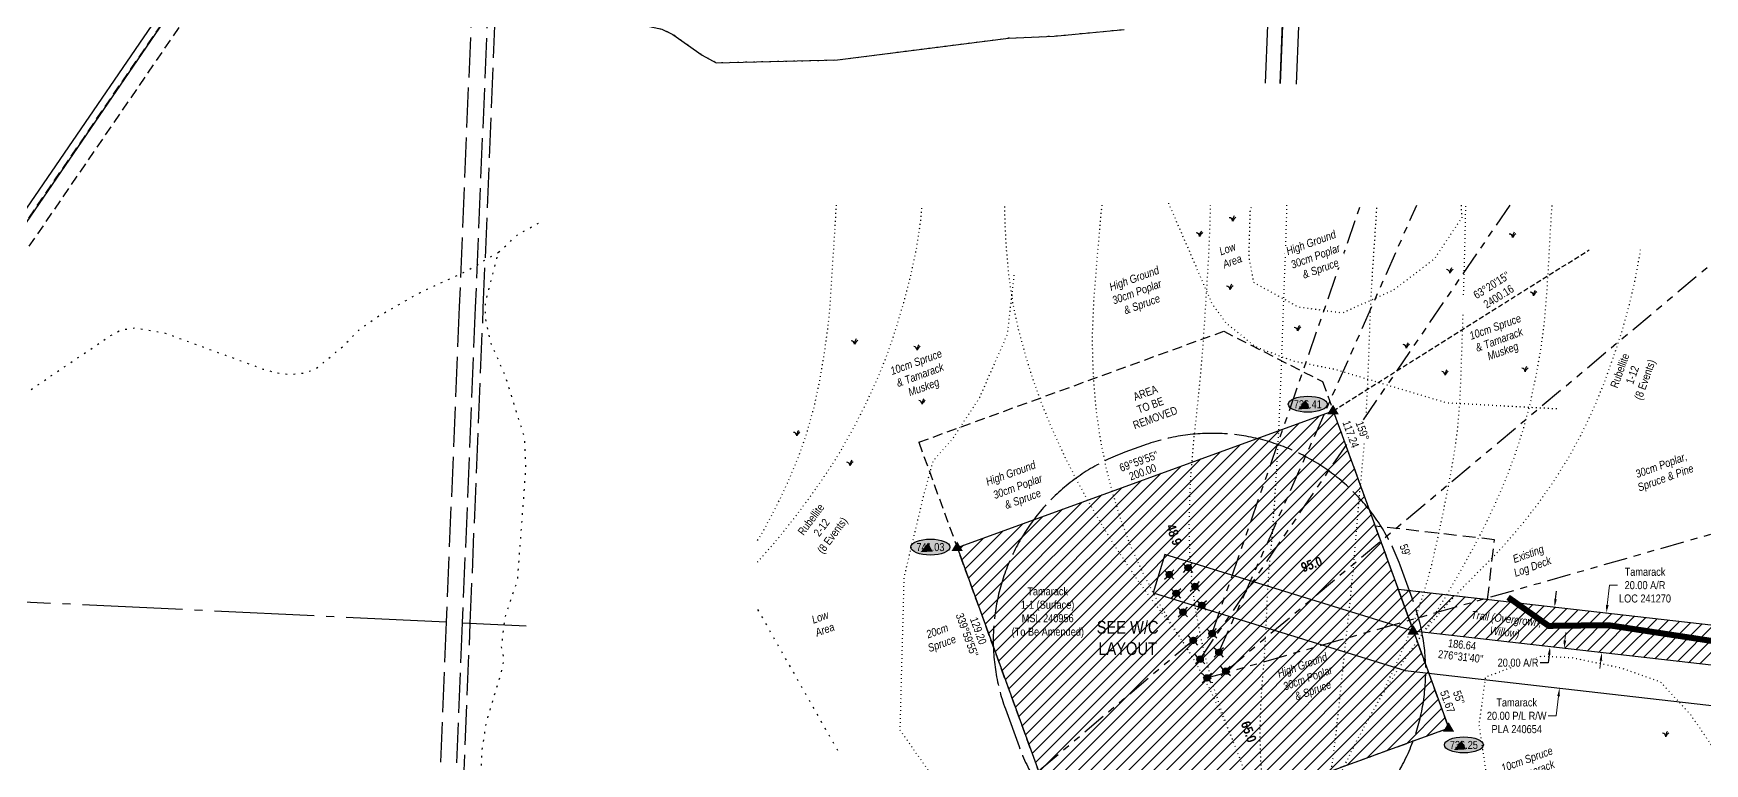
# Model space of a CAD drawing. Extents: x 316196 to 321784, y 6147332 to 6151625.
# Drawn here: x 317466 to 319555, y 6148864 to 6149777 of the extents above; entities that cross this region are included whole.
import ezdxf
from ezdxf.enums import TextEntityAlignment as Align

# ---------------------------------------------------------------- set-up
doc = ezdxf.new("R2010")
doc.units = 0
doc.header["$LTSCALE"] = 5
doc.header["$PDSIZE"] = 0.5
for name, pattern in [('0', [1, 1, 0]), ('foc-ACCESSROAD', [3.75, 2.5, -1.25]), ('foc-BUFFER', [16.75, 15, -1.75]), ('foc-DOT', [1, 0.2, -0.8]), ('foc-DRILLPATH', [14.75, 6, -1.75, 1.75, -1.75, 1.75, -1.75]), ('foc-QUARTERLINE', [33, 25, -3, 2, -3]), ('foc-TIELINE', [1.875, 1.25, -0.625]), ('foc-TOPO', [1, 0.2, -0.8]), ('foc-UNSURVEYED', [12.5, 10, -2.5]), ('foc-WHEELTRACKS', [2, 0.4, -1.6]), ('HIDDEN2', [4.7625, 3.175, -1.5875])]:
    doc.linetypes.add(name, pattern=pattern)
doc.layers.get('Defpoints').update_dxf_attribs({"color": 9})
for name, color, linetype in [('ABADATA-DRILL-T', 8, 'Continuous'), ('AS-ROADS', 254, 'Continuous'), ('AUX-BUFFER', 7, 'foc-BUFFER'), ('C-RW', 13, 'Continuous'), ('C-WS', 13, 'foc-ACCESSROAD'), ('DETAIL-HZ-Existing', 8, 'foc-DOT'), ('DETAIL-T', 7, 'Continuous'), ('F-AR', 190, 'foc-ACCESSROAD'), ('F-RW', 190, 'Continuous'), ('L-BD', 7, 'Continuous'), ('L-BD1', 253, 'Continuous'), ('L-MON', 1, 'Continuous'), ('L-SECQ', 8, 'foc-QUARTERLINE'), ('L-TIE', 7, 'foc-TIELINE'), ('L-TIE-T', 7, 'Continuous'), ('L-USEC', 7, 'foc-UNSURVEYED'), ('P-ELEVATION', 7, 'Continuous'), ('P-PDRILLPATH', 12, 'foc-DRILLPATH'), ('P-PROPOSED', 10, 'Continuous'), ('P-PROPOSED-EXISTING-H', 59, 'Continuous'), ('P-TXT', 4, 'Continuous'), ('T-BUSH', 110, '0'), ('T-BUSH-T', 110, 'Continuous'), ('T-EXISTING TFA', 220, 'HIDDEN2'), ('T-GENERAL', 48, 'foc-TOPO'), ('T-LOW-AREA', 48, 'foc-TOPO'), ('T-TIE', 201, 'foc-TIELINE'), ('T-VEGETATION CHANGE', 104, 'foc-TOPO'), ('T-WATER', 160, 'Continuous'), ('T-WATER-P3', 160, 'foc-WHEELTRACKS')]:
    doc.layers.add(name, color=color, linetype=linetype)
for name, color, linetype, lineweight in [('C-AR-T', 13, 'Continuous', 9), ('C-RW-T', 13, 'Continuous', 9), ('T-TEXT', 48, 'Continuous', 18)]:
    doc.layers.add(name, color=color, linetype=linetype, lineweight=lineweight)
doc.styles.add('80', font='ARIALN.TTF', dxfattribs={"height": 10})
doc.styles.add('80CG', font='ARIALN.TTF', dxfattribs={"height": 10})
doc.styles.add('80L', font='ARIALN.TTF', dxfattribs={"height": 10})
doc.styles.add('80LS', font='ARIALNI.TTF', dxfattribs={"height": 10})
doc.styles.add('BOLD', font='ARIALNB.TTF')
doc.dimstyles.new('Compass 5 000', dxfattribs={"dimscale": 5, "dimtxt": 9, "dimasz": 2, "dimexe": 0.2, "dimexo": 0.0625, "dimgap": 0.5, "dimtad": 0, "dimtih": 1, "dimtoh": 1, "dimzin": 0, "dimdsep": 46, "dimtxsty": '80CG', "dimcen": 0.1, "dimse1": 1, "dimse2": 1, "dimclrd": 256, "dimclrt": 256, "dimaunit": 1, "dimadec": 4, "dimazin": 0, "dimtfac": 0.06, "dimtofl": 0, "dimtmove": 0, "dimatfit": 1, "dimfxl": 0.2, "dimtolj": 1, "dimtzin": 0, "dimlwd": -1, "dimarcsym": 0})
pattern_1 = [(45, (-1912.095, 1755.171), (-7.856888594, 7.856888594), [])]

# ---------------------------------------------------------------- blocks, each defined once
blk = doc.blocks.new('MUSK')
at = {"layer": 'T-GENERAL', "linetype": 'Continuous'}
for centre, radius, start, end in [((-0.86, 0.03), 0.856, 357.7915, 88.2897), ((1.86, 0.15), 1.86, 140.732, 184.6871), ((1.91, -0.8), 2.08, 122.4427, 157.2145)]:
    blk.add_arc(centre, radius, start, end, dxfattribs=at)
blk = doc.blocks.new('*D546')
at = {"layer": 'Defpoints', "color": 0, "transparency": 16777216}
for p in [(319466.3, 6149048.7), (319361.4, 6149010.3), (319460.6, 6148999)]:
    blk.add_point(p, dxfattribs=at)
at = {"layer": 'P-TXT', "transparency": 16777216}
for p, q in [((319368.2, 6149069.9), (319369.3, 6149079.9)), ((319359.1, 6148990.5), (319349.1, 6148990.5)), ((319360.3, 6149000.4), (319359.1, 6148990.5))]:
    blk.add_line(p, q, dxfattribs=at)
for points in [[(319366.6, 6149070.1), (319369.9, 6149069.8), (319367.1, 6149060)], [(319358.6, 6149000.6), (319361.9, 6149000.2), (319361.4, 6149010.3)]]:
    blk.add_solid(points, dxfattribs=at)
at = {"layer": 'P-TXT', "transparency": 16777216, "insert": (319321.4, 6148990.5), "char_height": 10, "attachment_point": 5, "style": '80CG', "bg_fill": 3, "box_fill_scale": 1.1, "bg_fill_color": 256, "bg_fill_true_color": 13158600, "bg_fill_transparency": 0}
blk.add_mtext('\\A1;20.00 A/R', dxfattribs=at)
blk = doc.blocks.new('TRIA')
blk.add_hatch(color=255).paths.add_polyline_path([(-0.04, 1.52), (-1.47, -0.87), (1.39, -0.87)])
blk = doc.blocks.new('TRIAA')
blk.add_blockref('TRIA', (0, 0))
blk = doc.blocks.new('TRIB')
at = {"color": 1}
blk.add_lwpolyline([(-1.12, -0.67), (-0.04, 1.13), (1.04, -0.67)], close=True, dxfattribs=at)
blk = doc.blocks.new('TRIBB')
blk.add_blockref('TRIB', (0, 0))
blk = doc.blocks.new('TRICC')
for name in ['TRIAA', 'TRIBB']:
    blk.add_blockref(name, (0, 0))
blk = doc.blocks.new('plspike')
blk.add_blockref('TRICC', (0, 0))
blk = doc.blocks.new('WC')
at = {"layer": 'L-MON'}
h = blk.add_hatch(color=255, dxfattribs=at)
h.dxf.hatch_style = 1
edge = h.paths.add_edge_path()
edge.add_arc((0, 0), 0.9, 0, 360)
at = {"layer": 'L-MON', "color": 240, "flags": 128}
for points in [[(-0.62, 0.5), (-1.23, 1.12)], [(0.52, 0.61), (1.13, 1.21)], [(-1.18, -1.18), (-0.56, -0.57)], [(1.16, -1.18), (0.56, -0.57)]]:
    blk.add_lwpolyline(points, dxfattribs=at)
at = {"layer": 'L-MON', "color": 240}
for radius in [0.8, 0.373]:
    blk.add_circle((0, 0), radius, dxfattribs=at)
blk = doc.blocks.new('we')
at = {"layer": 'P-ELEVATION'}
h = blk.add_hatch(color=111, dxfattribs=at)
h.dxf.hatch_style = 1
edge = h.paths.add_edge_path()
edge.add_ellipse((0, 0), major_axis=(-24.4, 0), ratio=0.410256, start_angle=0, end_angle=360)
at = {"layer": 'P-ELEVATION', "color": 7, "flags": 128}
blk.add_lwpolyline([(0, 0, 12.5, 0, 0), (-12.4, -6.4, 0, 0, 0)], format="xyseb", dxfattribs=at)
at = {"layer": 'P-ELEVATION', "color": 7}
blk.add_ellipse((0, 0), major_axis=(-24.4, 0), ratio=0.410256, dxfattribs=at)
at = {"layer": 'P-ELEVATION', "style": '80'}
blk.add_attdef('ELEVATION', text='', height=10, dxfattribs=at).set_placement((0, 0), align=Align.MIDDLE_CENTER)
blk = doc.blocks.new('*D639')
at = {"layer": 'C-RW-T', "transparency": 16777216}
for p, q in [((319380, 6149018.3), (319381.1, 6149028.2)), ((319372, 6148948.7), (319369.2, 6148924.1)), ((319369.2, 6148924.1), (319359.2, 6148924.1))]:
    blk.add_line(p, q, dxfattribs=at)
for points in [[(319378.4, 6149018.5), (319381.7, 6149018.1), (319378.9, 6149008.3)], [(319370.4, 6148948.9), (319373.7, 6148948.5), (319373.2, 6148958.7)]]:
    blk.add_solid(points, dxfattribs=at)
at = {"layer": 'Defpoints', "color": 0, "transparency": 16777216}
for p in [(319420.2, 6149003.6), (319373.2, 6148958.7), (319414.5, 6148953.9)]:
    blk.add_point(p, dxfattribs=at)
at = {"layer": 'C-RW-T', "transparency": 16777216, "insert": (319319.7, 6148924.1), "char_height": 10, "attachment_point": 5, "style": '80CG', "bg_fill": 3, "box_fill_scale": 1.1, "bg_fill_color": 256, "bg_fill_true_color": 13158600, "bg_fill_transparency": 0}
blk.add_mtext('\\A1;Tamarack\\P20.00 P/L R/W\\PPLA 240654', dxfattribs=at)
blk = doc.blocks.new('*D655')
at = {"layer": 'C-AR-T', "transparency": 16777216}
for p, q in [((319432.9, 6149062.5), (319435.8, 6149087.3)), ((319435.8, 6149087.3), (319445.8, 6149087.3)), ((319425, 6148993), (319423.8, 6148983.1))]:
    blk.add_line(p, q, dxfattribs=at)
for points in [[(319431.3, 6149062.7), (319434.6, 6149062.4), (319431.8, 6149052.6)], [(319423.3, 6148993.2), (319426.6, 6148992.8), (319426.1, 6149002.9)]]:
    blk.add_solid(points, dxfattribs=at)
at = {"layer": 'Defpoints', "color": 0, "transparency": 16777216}
for p in [(319422.5, 6149053.7), (319431.8, 6149052.6), (319416.8, 6149004)]:
    blk.add_point(p, dxfattribs=at)
at = {"layer": 'C-AR-T', "transparency": 16777216, "insert": (319480.1, 6149087.3), "char_height": 10, "attachment_point": 5, "style": '80CG'}
blk.add_mtext('\\A1;Tamarack\\P20.00 A/R\\PLOC 241270', dxfattribs=at)
blk = doc.blocks.new('STRIA')
blk.add_hatch(color=255).paths.add_polyline_path([(-0.04, 1.52), (-1.47, -0.87), (1.39, -0.87)])
blk = doc.blocks.new('STRIAA')
blk.add_blockref('STRIA', (0, 0))
blk = doc.blocks.new('STRIB')
at = {"color": 1}
blk.add_solid([(-1.12, -0.67), (-0.04, 1.13), (1.04, -0.67)], dxfattribs=at)
blk = doc.blocks.new('STRIBB')
blk.add_blockref('STRIB', (0, 0))
blk = doc.blocks.new('STRICC')
for name in ['STRIAA', 'STRIBB']:
    blk.add_blockref(name, (0, 0))
blk = doc.blocks.new('fdspike')
blk.add_blockref('STRICC', (0, 0))

msp = doc.modelspace()

# ---------------------------------------------------------------- hatches: boundary and pattern name
at = {"layer": 'P-PROPOSED-EXISTING-H'}
h = msp.add_hatch(dxfattribs=at)
h.set_pattern_fill('ANSI31', color=256, scale=3.499628, style=0)
h.set_pattern_definition(pattern_1)
h.paths.add_polyline_path([(318620.606, 6149134.291), (319090.399, 6149305.293), (319190.591, 6149029.887), (319234.816, 6148908.527), (318858.258, 6148771.462), (318731.041, 6148830.799)])
h = msp.add_hatch(dxfattribs=at)
h.set_pattern_fill('ANSI31', color=256, scale=3.499628, style=0)
h.set_pattern_definition(pattern_1)
h.paths.add_polyline_path([(319190.591, 6149029.887), (319171.488, 6149082.393), (319642.618, 6149028.485), (319814.689, 6149134.42), (319985.212, 6149275.144), (320138.444, 6149269.591), (320312.045, 6149105.467), (320501.078, 6148953.86), (320541.305, 6148830.926), (320583.466, 6148817.101), (320510.339, 6148764.804), (320458.191, 6148924.169), (320279.178, 6149067.739), (320117.796, 6149220.312), (320002.383, 6149224.494), (319843.843, 6149093.659), (319654.108, 6148976.849)])

# ---------------------------------------------------------------- linework, layer by layer
at = {"layer": 'AS-ROADS', "const_width": 7.499, "flags": 128}
msp.add_lwpolyline([(319308.976, 6149072.214), (319359.686, 6149036.477), (319434.268, 6149037.369), (319647.623, 6149004.867), (319744.788, 6149067.094), (319829.521, 6149114.129), (319875.773, 6149146.314), (319924.746, 6149207.544), (319992.763, 6149250.459), (320121.606, 6149245.462), (320186.201, 6149190.892), (320300.438, 6149082.614), (320377.841, 6149047.732), (320436.118, 6149012.817), (320535.731, 6148893.847)], dxfattribs=at)
at = {"layer": 'AUX-BUFFER', "color": 251, "linetype": 'foc-BUFFER', "flags": 128}
msp.add_lwpolyline([(319018.1, 6148736.539), (319041.59, 6148745.089, 0.41421888), (319190.984, 6149065.49), (319173.883, 6149112.469, 0.41420825), (318853.487, 6149261.861), (318829.999, 6149253.311, 0.41421179), (318680.603, 6148932.915), (318697.703, 6148885.936, 0.41421533)], format="xyb", close=True, dxfattribs=at)
at = {"layer": 'C-RW'}
for points in [[(319024.072, 6149713.942), (319045.265, 6150263.527), (319025.85, 6150264.665), (318529.871, 6150292.297), (318499.868, 6150293.971), (318479.903, 6150295.084), (318481.26, 6150320.015), (318483.24, 6150319.911), (318492.458, 6150319.293), (318501.218, 6150318.805), (318531.202, 6150317.136), (319026.805, 6150289.565), (319045.066, 6150288.549), (319103.736, 6150285.288), (319133.863, 6150283.612), (319203.561, 6150279.732)], [(319202.742, 6150259.838), (319133.045, 6150263.731), (319102.917, 6150265.413), (319065.437, 6150267.507), (319048.068, 6149817.081), (319046.854, 6149785.615), (319044.056, 6149713.078)]]:
    msp.add_lwpolyline(points, dxfattribs=at)
at = {"layer": 'C-WS'}
msp.add_lwpolyline([(319171.442, 6149082.368), (319190.542, 6149029.867), (319234.762, 6148908.52), (318858.245, 6148771.469), (318731.041, 6148830.799), (318572.658, 6149265.996), (318953.545, 6149404.636), (319077.107, 6149341.655), (319171.442, 6149082.368)], close=True, dxfattribs=at)
at = {"layer": 'DETAIL-HZ-Existing', "flags": 128}
for points in [[(318371.041, 6149116.366), (318392.933, 6149141.213), (318414.257, 6149167.748), (318434.69, 6149195.12), (318454.343, 6149223.001), (318472.989, 6149251.924), (318489.81, 6149281.474), (318505.295, 6149311.98), (318519.96, 6149343.247), (318532.916, 6149374.934), (318543.801, 6149407.334), (318553.548, 6149440.081), (318562.28, 6149473.071), (318569.405, 6149506.528), (318574.591, 6149540.292), (318576.618, 6149562.047)], [(318371.041, 6149143.348), (318377.394, 6149153.822), (318393.507, 6149183.801), (318408.278, 6149214.588), (318421.45, 6149246.041), (318432.862, 6149278.494), (318441.985, 6149311.267), (318449.036, 6149344.753), (318454.785, 6149378.818), (318459.328, 6149412.758), (318460.367, 6149422.673), (318462.275, 6149446.815), (318464.398, 6149480.931), (318466.618, 6149514.968), (318468.743, 6149549.134), (318469.461, 6149562.047)], [(319038.559, 6148565.455), (319038.737, 6148578.362), (319038.604, 6148598.585), (319036.745, 6148632.617), (319032.703, 6148666.49), (319026.649, 6148700.122), (319018.953, 6148733.396), (319009.892, 6148766.327), (318999.44, 6148798.891), (318988.149, 6148831.164), (318976.654, 6148863.321), (318964.391, 6148895.06), (318950.811, 6148926.427), (318936.212, 6148957.387), (318920.208, 6148987.606), (318902.459, 6149016.82), (318882.548, 6149044.574), (318874, 6149055.589), (318861.837, 6149071.735), (318841.88, 6149099.591), (318822.916, 6149127.855), (318804.726, 6149156.688), (318787.615, 6149186.176), (318771.223, 6149216.135), (318755.459, 6149246.719), (318741.166, 6149277.791), (318727.994, 6149309.342), (318716.216, 6149341.336), (318706.015, 6149373.914), (318697.157, 6149406.912), (318690.023, 6149440.463), (318685.076, 6149474.248), (318682.008, 6149508.08), (318680.189, 6149542.461), (318680.145, 6149562.047)], [(319038.559, 6148565.455), (319038.737, 6148578.362), (319038.604, 6148598.585), (319036.745, 6148632.617), (319032.703, 6148666.49), (319026.649, 6148700.122), (319018.953, 6148733.396), (319009.892, 6148766.327), (318999.44, 6148798.891), (318988.149, 6148831.164), (318976.654, 6148863.321), (318964.391, 6148895.06), (318950.811, 6148926.427), (318936.212, 6148957.387), (318920.208, 6148987.606), (318912.734, 6149000.403), (318902.459, 6149016.82), (318893.999, 6149029.959), (318884.12, 6149045.659), (318866.909, 6149075.177), (318851.191, 6149105.658), (318837.198, 6149136.743), (318825.197, 6149168.771), (318815.146, 6149201.368), (318806.668, 6149234.475), (318799.791, 6149268.165), (318794.821, 6149302.002), (318791.56, 6149336.017), (318789.802, 6149370.07), (318789.65, 6149404.231), (318791.073, 6149438.351), (318792.015, 6149451.949), (318793.576, 6149472.577), (318796.396, 6149506.614), (318799.47, 6149540.716), (318801.489, 6149562.047)], [(319038.559, 6148565.455), (319038.737, 6148578.362), (319038.604, 6148598.585), (319036.745, 6148632.617), (319032.703, 6148666.49), (319026.649, 6148700.122), (319018.953, 6148733.396), (319009.892, 6148766.327), (318999.44, 6148798.891), (318988.149, 6148831.164), (318976.654, 6148863.321), (318964.391, 6148895.06), (318958.787, 6148908.905), (318952.031, 6148926.902), (318941.298, 6148959.327), (318932.059, 6148992.19), (318924.212, 6149025.446), (318918.082, 6149059.056), (318913.866, 6149092.961), (318911.314, 6149127.172), (318910.509, 6149161.285), (318911.184, 6149195.462), (318911.794, 6149210.099), (318912.855, 6149229.547), (318915.75, 6149263.581), (318919.429, 6149297.782), (318922.973, 6149331.789), (318926.069, 6149365.839), (318928.688, 6149399.835), (318930.885, 6149433.923), (318933.057, 6149468.012), (318935.11, 6149502.256), (318936.434, 6149536.406), (318937.203, 6149562.047)], [(319038.559, 6148565.455), (319038.737, 6148578.362), (319038.604, 6148598.585), (319036.745, 6148632.617), (319032.703, 6148666.49), (319026.649, 6148700.122), (319018.953, 6148733.396), (319015.261, 6148748.663), (319011.385, 6148766.716), (319005.91, 6148800.448), (319002.35, 6148834.476), (318999.941, 6148868.531), (318999.007, 6148902.524), (318999.981, 6148936.688), (319000.937, 6148952.412), (319002.28, 6148970.822), (319004.927, 6149004.916), (319006.826, 6149039.067), (319008.175, 6149073.215), (319010.397, 6149107.302), (319013.499, 6149141.478), (319016.193, 6149175.495), (319018.391, 6149209.608), (319020.487, 6149243.675), (319022.259, 6149277.781), (319023.791, 6149312.122), (319025.291, 6149346.289), (319026.491, 6149380.469), (319027.611, 6149414.527), (319028.859, 6149448.654), (319030.056, 6149482.784), (319031.36, 6149517.059), (319032.335, 6149551.224), (319032.485, 6149562.047)], [(319038.584, 6148565.455), (319038.988, 6148578.377), (319040.009, 6148598.076), (319042.777, 6148632.041), (319046.767, 6148665.929), (319052.227, 6148699.656), (319059.348, 6148733.038), (319068.156, 6148766.05), (319078.671, 6148798.59), (319090.813, 6148830.562), (319104.527, 6148861.818), (319119.587, 6148892.342), (319135.83, 6148922.441), (319152.905, 6148952.081), (319170.858, 6148981.183), (319189.663, 6149009.124), (319189.956, 6149009.562), (319199.066, 6149022.819), (319209.077, 6149037.865), (319227.175, 6149066.836), (319244.523, 6149096.439), (319261.301, 6149126.166), (319268.156, 6149138.741), (319277.371, 6149156.323), (319292.165, 6149187.083), (319305.734, 6149218.445), (319317.934, 6149250.615), (319328.35, 6149283.184), (319337.134, 6149316.222), (319344.18, 6149349.582), (319350.136, 6149383.214), (319354.601, 6149417.082), (319357.403, 6149451.27), (319358.368, 6149466.017), (319359.575, 6149485.359), (319361.374, 6149519.514), (319363.346, 6149553.611), (319363.952, 6149562.047)], [(319131.547, 6149297.945), (319132.139, 6149308.605), (319133.714, 6149342.769), (319135.088, 6149376.942), (319136.234, 6149411.024), (319137.732, 6149445.141), (319139.68, 6149479.264), (319142.033, 6149513.496), (319144.28, 6149547.582), (319145.105, 6149562.047)], [(319253.34, 6149450.059), (319253.345, 6149450.254), (319254.299, 6149484.544), (319255.199, 6149518.711), (319255.949, 6149552.91), (319256.176, 6149562.047)], [(319038.584, 6148565.455), (319038.988, 6148578.377), (319040.009, 6148598.076), (319042.777, 6148632.041), (319046.767, 6148665.929), (319052.227, 6148699.656), (319059.348, 6148733.038), (319068.156, 6148766.05), (319078.671, 6148798.59), (319090.813, 6148830.562), (319104.527, 6148861.818), (319119.587, 6148892.342), (319135.83, 6148922.441), (319143.629, 6148936.654), (319151.925, 6148952.597), (319166.772, 6148983.405), (319180.66, 6149014.654), (319193.245, 6149046.432), (319204.178, 6149078.805), (319213.362, 6149111.826), (319220.93, 6149145.114), (319223.867, 6149159.129), (319227.98, 6149178.575), (319234.705, 6149212.024), (319240.711, 6149245.652), (319242.952, 6149259.796), (319245.583, 6149279.704), (319248.605, 6149313.758), (319250.129, 6149347.924), (319251.299, 6149381.98), (319252.422, 6149416.113), (319252.668, 6149425.224)], [(319038.601, 6148565.455), (319040.009, 6148598.076), (319042.777, 6148632.041), (319046.767, 6148665.929), (319052.227, 6148699.656), (319059.348, 6148733.038), (319068.156, 6148766.05), (319072.092, 6148780.023), (319076.916, 6148799.113), (319083.941, 6148832.575), (319089.524, 6148866.247), (319093.86, 6148900.02), (319097.428, 6148934.001), (319101.049, 6148968.03), (319104.569, 6149002.038), (319108.263, 6149036.038), (319111.982, 6149070.013), (319115.127, 6149104.036), (319118.053, 6149138.194), (319121.022, 6149172.2), (319123.993, 6149206.256), (319127.261, 6149240.224), (319129.632, 6149267.403)]]:
    msp.add_lwpolyline(points, dxfattribs=at)
at = {"layer": 'F-AR', "flags": 128}
msp.add_lwpolyline([(319232.277, 6150977.579), (318860.866, 6150782.862), (317823.879, 6150041.257), (317337.394, 6149331.508), (317189.136, 6149247.384), (317061.356, 6149174.88), (317040.805, 6149162.716), (317009.716, 6149132.317), (316996.386, 6149086.872), (316996.057, 6149098.184), (316992.617, 6149143.59), (317028.581, 6149178.757), (317062.302, 6149198.429), (317190.116, 6149270.953), (317323.294, 6149346.521), (317809.29, 6150055.557), (318850.294, 6150800.034), (319233.232, 6151000.794)], dxfattribs=at)
at = {"layer": 'F-RW'}
for points in [[(319233.232, 6151000.794), (318850.294, 6150800.034), (317809.29, 6150055.557), (317323.294, 6149346.521), (317190.116, 6149270.953), (317062.302, 6149198.429), (317028.581, 6149178.757), (317028.721, 6149189.434), (317057.738, 6149206.362), (317190.564, 6149281.729), (317316.037, 6149352.099), (317802.663, 6150062.053), (318845.491, 6150807.835), (319233.666, 6151011.341)], [(319005.969, 6149714.726), (319008.752, 6149787.133), (319009.959, 6149818.564), (319028.028, 6150289.467), (319028.432, 6150300), (319033.039, 6150304.208), (319049.698, 6150318.79), (319108.457, 6150370.228), (319139.782, 6150397.648), (319210.978, 6150459.97)], [(319209.94, 6150434.76), (319138.745, 6150372.438), (319107.42, 6150345.018), (319075.802, 6150317.341), (319059.142, 6150302.756), (319054.288, 6150298.508), (319046.41, 6150291.612), (319046.289, 6150288.45), (319028.23, 6149817.828), (319027.024, 6149786.38), (319024.238, 6149713.935)]]:
    msp.add_lwpolyline(points, dxfattribs=at)
at = {"layer": 'L-SECQ'}
for p, q in [((317981.704, 6149041.247), (316383.354, 6149116.764)), ((318001.801, 6149040.415), (318081.59, 6149036.645))]:
    msp.add_line(p, q, dxfattribs=at)
at = {"layer": 'L-TIE'}
msp.add_line((319090.399, 6149305.293), (319410.496, 6149506.423), dxfattribs=at)
at = {"layer": 'L-USEC'}
for p, q in [((318014.523, 6149834.015), (317998.009, 6149435.118)), ((318034.62, 6149833.187), (318018.106, 6149434.286)), ((318028.153, 6149433.787), (318044.462, 6149827.748)), ((317998.009, 6149435.118), (317981.704, 6149041.247)), ((318018.106, 6149434.286), (318001.801, 6149040.415)), ((318011.844, 6149039.825), (318028.153, 6149433.787)), ((317981.704, 6149041.247), (317965.064, 6148639.3)), ((318001.801, 6149040.415), (317985.161, 6148638.468)), ((317995.204, 6148637.878), (318011.844, 6149039.825))]:
    msp.add_line(p, q, dxfattribs=at)
at = {"layer": 'P-PDRILLPATH', "flags": 128}
for points in [[(318938.989, 6149026.965), (319124.57, 6149562.047)], [(318947.539, 6149003.475), (319194.771, 6149562.047)], [(319128.157, 6149293.725), (319311.445, 6149562.047)], [(318924.05, 6148994.925), (319118.384, 6149279.417)], [(318915.5, 6149018.415), (318400.965, 6148582.587)]]:
    msp.add_lwpolyline(points, dxfattribs=at)
at = {"layer": 'P-PROPOSED', "flags": 128}
msp.add_lwpolyline([(318620.606, 6149134.291), (319090.399, 6149305.293), (319190.591, 6149029.887), (319234.816, 6148908.527), (318858.258, 6148771.462), (318731.041, 6148830.799)], close=True, dxfattribs=at)
at = {"layer": 'T-EXISTING TFA'}
msp.add_lwpolyline([(319283.32, 6149069.597), (319291.845, 6149144.103), (319142.833, 6149161.154), (319171.488, 6149082.393), (319283.32, 6149069.597)], dxfattribs=at)
at = {"layer": 'T-LOW-AREA', "flags": 128}
for points in [[(319250.219, 6149562.047), (319251.025, 6149546.084), (319216.9, 6149494.971), (319166.218, 6149456.308), (319102.083, 6149427.232), (319047.146, 6149434.582), (318991.271, 6149465.307), (318985.163, 6149497.737), (318986.78, 6149554.702), (318988.867, 6149562.047)], [(319294.532, 6148707.267), (319286.094, 6148793.462), (319282.096, 6148851.028), (319272.851, 6148912.992), (319280.994, 6148972.68), (319350.969, 6148998.863), (319389.128, 6148996.854), (319449.987, 6148984.097), (319499.224, 6148966.629), (319536.87, 6148925.828), (319553.837, 6148900.923), (319574.366, 6148870.623), (319583.612, 6148831.326), (319637.897, 6148819.448), (319695.205, 6148833.367), (319752.78, 6148870.623), (319842.712, 6148917.01), (319878.127, 6148951.123), (319896.275, 6148984.164), (319918.072, 6149025.983), (319938.958, 6149069.543), (319974.373, 6149117.64), (320026.928, 6149146.046), (320055.938, 6149148.945), (320090.75, 6149125.752), (320119.761, 6149101.109), (320141.518, 6149079.365), (320170.529, 6149043.125), (320199.539, 6149018.482), (320224.198, 6148989.49), (320250.307, 6148969.195), (320286.57, 6148943.103), (320330.086, 6148898.165), (320347.492, 6148854.677), (320306.878, 6148840.181), (320264.812, 6148837.282), (320224.198, 6148814.089), (320206.792, 6148767.701), (320196.638, 6148716.966), (320173.43, 6148672.028), (320147.321, 6148651.734), (320109.607, 6148640.137), (320044.334, 6148657.532), (319967.456, 6148692.323), (319923.941, 6148748.857), (319880.425, 6148789.445), (319839.811, 6148816.988), (319793.394, 6148792.345), (319745.527, 6148754.655), (319710.715, 6148721.314), (319674.243, 6148710.792), (319637.003, 6148700.275), (319624.135, 6148687.009), (319571.465, 6148608.246), (319504.741, 6148590.851), (319464.127, 6148595.2), (319403.205, 6148558.96), (319364.041, 6148489.379)]]:
    msp.add_lwpolyline(points, dxfattribs=at)
at = {"layer": 'T-TIE'}
msp.add_line((318994.081, 6149384.592), (318993.86, 6149384.159), dxfattribs=at)
at = {"layer": 'T-VEGETATION CHANGE', "flags": 128}
for points in [[(319369.753, 6149307.466), (319232.442, 6149314.917), (319092.838, 6149356.704), (319041.306, 6149366.912), (318994.081, 6149384.592), (318956.648, 6149414.624), (318939.281, 6149438.657), (318884.262, 6149565.605)], [(318793.868, 6148754.722), (318778.001, 6148764.082), (318748.691, 6148783.034), (318687.211, 6148806.064), (318604.633, 6148827.037), (318549.141, 6148906.109), (318554.233, 6149097.422), (318578.253, 6149197.752), (318590.473, 6149242.814), (318614.876, 6149270.392), (318648.573, 6149321.889), (318683.396, 6149401.261), (318691.931, 6149475.962)]]:
    msp.add_lwpolyline(points, dxfattribs=at)
at = {"layer": 'T-WATER', "color": 48, "flags": 128}
msp.add_lwpolyline([(318174.884, 6149804.835), (318199.699, 6149793.275), (318251.062, 6149782.172), (318265.195, 6149775.486), (318301.697, 6149749.533), (318319.239, 6149740.121), (318470.964, 6149743.487), (318684.612, 6149770.902), (318741.732, 6149773.308), (318828.996, 6149781.539)], dxfattribs=at)
at = {"layer": 'T-WATER-P3', "color": 48, "flags": 128}
for points in [[(317096.033, 6149921.378), (317098.353, 6149910.813), (317127.453, 6149878.788), (317145.119, 6149876.137), (317158.084, 6149868.845), (317193.494, 6149842.645), (317201.14, 6149828.894), (317215.201, 6149820.655), (317233.283, 6149817.924), (317246.849, 6149824.023), (317251.347, 6149840.17), (317264.938, 6149845.488), (317295.549, 6149833.755), (317307.126, 6149824.854), (317325.274, 6149802.297), (317337.043, 6149793.689), (317354.98, 6149791.745), (317419.059, 6149807.913), (317463.186, 6149825.154), (317501.492, 6149848.759), (317522.837, 6149868.042), (317541.718, 6149888.453), (317554.187, 6149896.751), (317567.699, 6149902.972), (317616.171, 6149914.268), (317634.532, 6149916.44), (317673.064, 6149913.09), (317703.521, 6149901.964), (317720.482, 6149898.273), (317739.771, 6149897.105), (317810.231, 6149906.04), (317865.476, 6149908.163), (317901.334, 6149911.945), (317960.669, 6149911.798), (317998.482, 6149907.108), (318015.181, 6149902.941), (318042.508, 6149888.775), (318056.408, 6149874.258), (318102.413, 6149838.656), (318117.621, 6149831.573), (318199.718, 6149793.33), (318251.075, 6149782.228), (318265.207, 6149775.542), (318301.705, 6149749.592), (318319.245, 6149740.181), (318470.954, 6149743.547), (318684.579, 6149770.959), (318741.693, 6149773.365), (318828.948, 6149781.595)], [(318371.041, 6149056.79), (318473.406, 6148876.482)]]:
    msp.add_lwpolyline(points, dxfattribs=at)
at = {"layer": 'T-WATER-P3', "flags": 128}
for points in [[(318047.294, 6149503.411), (318072.08, 6149526.002), (318102.539, 6149542.704)], [(317313.141, 6149122.907), (317347.113, 6149168.69), (317417.789, 6149291.74), (317426.98, 6149304.379), (317437.81, 6149314.852), (317562.132, 6149399.091), (317574.782, 6149406.125), (317592.513, 6149408.922), (317629.656, 6149402.644), (317753.13, 6149357.342), (317769.446, 6149352.655), (317786.775, 6149350.504), (317804.708, 6149352.511), (317818.95, 6149357.622), (317852.725, 6149385.681), (317873.687, 6149407.077), (317897.858, 6149423.958), (317949.589, 6149453.19), (318004.612, 6149478.389), (318047.294, 6149503.411)], [(318069.436, 6148743.026), (318032.03, 6148809.024), (318027.129, 6148823.914), (318025.207, 6148841.126), (318026.707, 6148881.178), (318032.188, 6148916.561), (318050.5, 6148977.594), (318054.125, 6148994.315), (318051.025, 6149010.622), (318055.291, 6149046.956), (318070.995, 6149093.915), (318081.471, 6149233.86), (318079.806, 6149271.419), (318055.94, 6149347.997), (318037.705, 6149389.954), (318030.572, 6149421.771), (318031.012, 6149440.913), (318047.294, 6149503.411)]]:
    msp.add_lwpolyline(points, dxfattribs=at)

# ---------------------------------------------------------------- block references
at = {"layer": 'L-MON'}
for name, p, xscale, yscale, zscale in [('fdspike', (318620.606, 6149134.291), 5, 5, 5), ('plspike', (319190.591, 6149029.887), 4.999999999999985, 4.999999999999985, 4.999999999999985)]:
    msp.add_blockref(name, p, dxfattribs=dict(at, xscale=xscale, yscale=yscale, zscale=zscale))
at = {"layer": 'L-MON', "color": 5, "xscale": 4.999468349999992, "yscale": 4.999468349999992, "zscale": 4.999468349999992}
for p in [(318909.065, 6149109.179), (318885.575, 6149100.628), (318917.614, 6149085.689), (318894.125, 6149077.139), (318926.164, 6149062.199), (318902.675, 6149053.649), (318938.989, 6149026.965), (318915.5, 6149018.415), (318947.539, 6149003.475), (318924.05, 6148994.925), (318956.089, 6148979.985), (318932.6, 6148971.435)]:
    msp.add_blockref('WC', p, dxfattribs=at)
at = {"layer": 'P-ELEVATION'}
for p, values in [((319058.664, 6149313.36), {'ELEVATION': '736.41'}), ((318586.949, 6149134.95), {'ELEVATION': '741.03'})]:
    msp.add_blockref('we', p, dxfattribs=at).add_auto_attribs(values)
at = {"layer": 'T-GENERAL', "color": 3, "xscale": 4.999468349999987, "yscale": 4.999468349999987, "zscale": 4.999468349999987}
for p in [(318964.702, 6149542.056), (319236.259, 6149477.19), (319340.819, 6149448.971), (318570.294, 6149380.969), (319230.226, 6149349.716), (318576.501, 6149313.431)]:
    msp.add_blockref('MUSK', p, dxfattribs=at)
at = {"layer": 'T-GENERAL', "xscale": 4.999468349999986, "yscale": 4.999468349999986, "zscale": 4.999468349999986}
for p in [(318923.464, 6149522.997), (319314.625, 6149521.613), (318961.269, 6149456.603), (319045.96, 6149404.96), (319181.799, 6149383.488)]:
    msp.add_blockref('MUSK', p, dxfattribs=at)
at = {"layer": 'T-GENERAL', "color": 2, "xscale": 4.999468349999986, "yscale": 4.999468349999986, "zscale": 4.999468349999986}
for p in [(318492.129, 6149388.3), (319330.203, 6149353.991), (318419.901, 6149273.843), (318486.454, 6149236.717), (319348.842, 6148909.764), (319505.961, 6148897.979)]:
    msp.add_blockref('MUSK', p, dxfattribs=at)

# ---------------------------------------------------------------- texts
at = {"layer": 'C-RW-T', "style": '80CG'}
for s, height, p in [('1-1 (Surface)', 9.99894, (318699.987, 6149057.912)), ('Tamarack', 9.9989, (318708.089, 6149074.666)), ('MSL 240956', 9.9989, (318701.04, 6149041.07)), ('(To Be Amended)', 9.99894, (318688.473, 6149024.231))]:
    msp.add_text(s, height=height, dxfattribs=at).set_placement(p)
at = {"layer": 'DETAIL-T', "color": 3, "insert": (318833.458, 6149021.314), "char_height": 15.9895, "width": 76.74819, "attachment_point": 5, "style": '80CG'}
msp.add_mtext('SEE W/C\\PLAYOUT', dxfattribs=at)
at = {"layer": 'L-BD', "style": '80L'}
for s, p in [("69°59'55''", (318847.38, 6149242.107)), ('200.00', (318852.254, 6149228.718))]:
    msp.add_text(s, height=9.9989, rotation=20.0012, dxfattribs=at).set_placement(p, align=Align.MIDDLE)
at = {"layer": 'L-BD', "color": 3, "style": 'BOLD'}
for s, rotation, p in [('48.9', 290.000813, (318881.253, 6149161.045)), ('95.0', 20.001159, (319052.831, 6149103.255)), ('65.0', 290.000813, (318974.656, 6148914.786))]:
    msp.add_text(s, height=11.9973, rotation=rotation, dxfattribs=at).set_placement(p)
at = {"layer": 'L-BD1', "style": '80L'}
for s, height, rotation, p in [('159°', 9.9989, 289.9924, (319127.063, 6149280.176)), ("59'", 9.9989, 289.9924, (319180.376, 6149131.148)), ("339°59'55''", 9.99894, 289.9982, (318632.791, 6149025.203)), ('129.20', 9.9989, 289.9982, (318646.885, 6149030.333))]:
    msp.add_text(s, height=height, rotation=rotation, dxfattribs=at).set_placement(p, align=Align.MIDDLE)
at = {"layer": 'L-TIE-T', "insert": (319285.571, 6149466.354), "char_height": 9.99894, "width": 51.9877, "attachment_point": 2, "rotation": 32.142906, "style": '80L'}
msp.add_mtext("63°20'15'' 2400.16", dxfattribs=at)
at = {"layer": 'P-TXT', "insert": (318823.244, 6149321.171), "char_height": 9.99894, "attachment_point": 1, "rotation": 20, "style": '80LS'}
msp.add_mtext_dynamic_manual_height_columns('\\pi17.094;{\\fArial Narrow|b0|i0|c0|p34;AREA \\P\\pi15.962;TO BE \\P\\pi4.5001;REMOVED}', width=65.39938, gutter_width=50, heights=[0], dxfattribs=at)
at = {"layer": 'T-BUSH-T', "char_height": 9.99894, "attachment_point": 1, "rotation": 20, "style": '80LS'}
for insert in [(318663.729, 6149204.107), (319026.325, 6148964.891)]:
    msp.add_mtext_dynamic_manual_height_columns('\\pi0.36343;30cm Poplar\\P\\pi9.7349;& Spruce ', width=65.39938, gutter_width=50, heights=[0], dxfattribs=dict(at, insert=insert))
at = {"layer": 'T-EXISTING TFA', "insert": (319300.419, 6149119.479), "char_height": 9.99894, "attachment_point": 1, "rotation": 20, "style": '80LS'}
msp.add_mtext_dynamic_manual_height_columns('\\pi13.965;Existing\\P\\pi9.422;Log Deck', width=67.46102, gutter_width=50, heights=[0], dxfattribs=at)
at = {"layer": 'T-TEXT', "char_height": 9.99894, "attachment_point": 1, "rotation": 20, "style": '80LS'}
for insert in [(318653.905, 6149220.443), (319018.4, 6148980.593)]:
    msp.add_mtext_dynamic_manual_height_columns('\\pi1.2169;High Ground', width=67.46102, gutter_width=50, heights=[0], dxfattribs=dict(at, insert=insert))

# ---------------------------------------------------------------- dimensions: what is measured, and where the dimension line sits
at = {"layer": 'C-AR-T'}
dim = msp.add_linear_dim(base=(319431.796, 6149052.608), p1=(319416.829, 6149004), p2=(319422.512, 6149053.67), angle=83.472381, text='Tamarack\\P20.00 A/R\\PLOC 241270', dimstyle='Compass 5 000', dxfattribs=at)
dim.commit()
dim.dimension.update_dxf_attribs({"geometry": '*D655', "text_midpoint": (319480.054, 6149087.284), "dimtype": 161})

# ---------------------------------------------------------------- next in the draw order: texts
at = {"layer": 'ABADATA-DRILL-T', "insert": (318417.8, 6149151.293), "char_height": 9.99894, "attachment_point": 1, "rotation": 53.2593, "style": '80L', "bg_fill": 3, "box_fill_scale": 1.15, "bg_fill_color": 256, "bg_fill_true_color": 256, "bg_fill_transparency": 0}
msp.add_mtext_dynamic_manual_height_columns('\\pi4.2133;Rubellite\\P\\pi14.809;2-12\\P\\pi0.39718;(8 Events)', width=51.61432, gutter_width=50, heights=[0], dxfattribs=at)
at = {"layer": 'T-BUSH', "insert": (319463.505, 6149229.241), "char_height": 9.99894, "attachment_point": 1, "rotation": 20, "style": '80LS', "bg_fill": 2}
msp.add_mtext_dynamic_manual_height_columns('\\pi3.668;30cm Poplar,\\P\\pi0.45547;Spruce & Pine ', width=73.03834, gutter_width=50, heights=[0], dxfattribs=at)
at = {"layer": 'T-BUSH-T', "insert": (318576.373, 6149028.539), "char_height": 9.99894, "attachment_point": 1, "rotation": 20, "style": '80LS', "bg_fill": 3, "box_fill_scale": 1.15, "bg_fill_color": 256, "bg_fill_true_color": 256, "bg_fill_transparency": 0}
msp.add_mtext_dynamic_manual_height_columns('\\pi4.4798;20cm \\P\\pi0.45565;Spruce ', width=36.10537, gutter_width=50, heights=[0], dxfattribs=at)
at = {"layer": 'T-TEXT', "char_height": 9.99894, "attachment_point": 1, "rotation": 20, "style": '80LS', "bg_fill": 3, "box_fill_scale": 1.15, "bg_fill_color": 256, "bg_fill_true_color": 256, "bg_fill_transparency": 0}
for s, width, insert in [('\\pi1.2169;High Ground', 67.46102, (318808.226, 6149463.707)), ('\\pi0.32634;Muskeg', 40.18462, (318557.623, 6149332.591)), ('\\pi1.4094;Low \\P\\pi0.048667;Area', 24.07159, (318436.102, 6149047.992))]:
    msp.add_mtext_dynamic_manual_height_columns(s, width=width, gutter_width=50, heights=[0], dxfattribs=dict(at, insert=insert))

# ---------------------------------------------------------------- next in the draw order: linework, layer by layer
at = {"layer": 'C-RW', "flags": 128}
msp.add_lwpolyline([(320755.963, 6148878.987), (320580.33, 6148753.382), (320458.191, 6148924.169), (320279.178, 6149067.739), (320117.796, 6149220.312), (320002.383, 6149224.494), (319843.843, 6149093.659), (319654.108, 6148976.849), (319190.591, 6149029.887), (318880.007, 6149125.521), (318865.294, 6149077.74), (319180.305, 6148980.743), (319665.599, 6148925.213), (319872.998, 6149052.898), (320019.555, 6149173.844), (320097.147, 6149171.032), (320246.311, 6149030.012), (320421.535, 6148889.481), (320568.746, 6148683.634), (320755.963, 6148817.523)], dxfattribs=at)
at = {"layer": 'DETAIL-HZ-Existing', "flags": 128}
msp.add_lwpolyline([(319038.584, 6148565.455), (319038.988, 6148578.377), (319040.009, 6148598.076), (319042.777, 6148632.041), (319046.767, 6148665.929), (319052.227, 6148699.656), (319059.348, 6148733.038), (319068.156, 6148766.05), (319078.671, 6148798.59), (319090.813, 6148830.562), (319104.527, 6148861.818), (319119.587, 6148892.342), (319135.83, 6148922.441), (319152.905, 6148952.081), (319170.858, 6148981.183), (319189.956, 6149009.562), (319210.413, 6149036.909), (319232.446, 6149063.038), (319255.909, 6149088.058), (319280.01, 6149112.199), (319290.07, 6149122.415), (319303.586, 6149136.939), (319325.929, 6149162.706), (319346.87, 6149189.657), (319366.488, 6149217.889), (319384.636, 6149246.858), (319401.051, 6149276.875), (319415.745, 6149307.64), (319428.82, 6149339.172), (319440.444, 6149371.316), (319451.161, 6149403.898), (319460.463, 6149436.764), (319468.109, 6149470.124), (319474.264, 6149503.722), (319474.632, 6149506.423)], dxfattribs=at)
at = {"layer": 'P-PDRILLPATH', "flags": 128}
msp.add_lwpolyline([(318932.6, 6148971.435), (319818.492, 6149224.148), (320755.963, 6149186.298)], dxfattribs=at)
at = {"layer": 'P-PROPOSED', "flags": 128}
msp.add_lwpolyline([(319190.591, 6149029.887), (319171.488, 6149082.393), (319642.618, 6149028.485), (319814.689, 6149134.42), (319985.212, 6149275.144), (320138.444, 6149269.591), (320312.045, 6149105.467), (320501.078, 6148953.86), (320541.305, 6148830.926), (320583.466, 6148817.101), (320510.339, 6148764.804), (320458.191, 6148924.169), (320279.178, 6149067.739), (320117.796, 6149220.312), (320002.383, 6149224.494), (319843.843, 6149093.659), (319654.108, 6148976.849)], close=True, dxfattribs=at)

# ---------------------------------------------------------------- next in the draw order: texts
at = {"layer": 'T-BUSH-T', "char_height": 9.99894, "attachment_point": 1, "rotation": 20, "style": '80LS', "bg_fill": 3, "box_fill_scale": 1.15, "bg_fill_color": 256, "bg_fill_true_color": 256, "bg_fill_transparency": 0}
for s, width, insert in [('\\pi0.36343;30cm Poplar\\P\\pi9.7349;& Spruce ', 65.39938, (318812.585, 6149447.305)), ('\\pi0.89884;10cm Spruce \\P\\pi2.9245;& Tamarack ', 67.3023, (318534.815, 6149358.859))]:
    msp.add_mtext_dynamic_manual_height_columns(s, width=width, gutter_width=50, heights=[0], dxfattribs=dict(at, insert=insert))

# ---------------------------------------------------------------- next in the draw order: texts
at = {"layer": 'ABADATA-DRILL-T', "insert": (319434.857, 6149332.239), "char_height": 9.99894, "attachment_point": 1, "rotation": 70.118362, "style": '80L', "bg_fill": 3, "box_fill_scale": 1.15, "bg_fill_color": 256, "bg_fill_true_color": 256, "bg_fill_transparency": 0}
msp.add_mtext_dynamic_manual_height_columns('\\pi4.2133;Rubellite\\P\\pi15.263;1-12\\P\\pi0.39718;(8 Events)', width=51.61432, gutter_width=50, heights=[0], dxfattribs=at)
at = {"layer": 'L-BD1', "insert": (319238.034, 6148943.656), "char_height": 9.9989, "width": 35.41217, "attachment_point": 2, "rotation": 290.0223, "style": '80L', "bg_fill": 3, "box_fill_scale": 1.15, "bg_fill_color": 256, "bg_fill_true_color": 256, "bg_fill_transparency": 0}
msp.add_mtext('51.67', dxfattribs=at)

# ---------------------------------------------------------------- next in the draw order: linework, layer by layer
at = {"layer": 'P-PDRILLPATH', "flags": 128}
msp.add_lwpolyline([(318956.089, 6148979.985), (319568.028, 6149493.056)], dxfattribs=at)

# ---------------------------------------------------------------- next in the draw order: block references
at = {"layer": 'L-MON', "xscale": 5, "yscale": 5, "zscale": 5}
msp.add_blockref('fdspike', (319234.812, 6148908.538), dxfattribs=at)

# ---------------------------------------------------------------- next in the draw order: texts
at = {"layer": 'L-BD1', "insert": (319252.202, 6148948.831), "char_height": 9.9989, "width": 23.71069, "attachment_point": 2, "rotation": 290.0223, "style": '80L', "bg_fill": 3, "box_fill_scale": 1.15, "bg_fill_color": 256, "bg_fill_true_color": 256, "bg_fill_transparency": 0}
msp.add_mtext("55''", dxfattribs=at)

# ---------------------------------------------------------------- next in the draw order: texts
at = {"layer": 'L-BD', "color": 5, "insert": (319252.016, 6149018.023), "char_height": 9.99894, "width": 56.30138, "attachment_point": 2, "rotation": 353.4724, "line_spacing_factor": 0.9, "style": '80L', "bg_fill": 3, "box_fill_scale": 1.15, "bg_fill_color": 256, "bg_fill_true_color": 256, "bg_fill_transparency": 0}
msp.add_mtext("186.64 276°31'40''", dxfattribs=at)
at = {"layer": 'L-BD1', "insert": (319117.126, 6149277.73), "char_height": 9.9989, "width": 21.57414, "attachment_point": 2, "rotation": 289.9924, "style": '80L', "bg_fill": 3, "box_fill_scale": 1.15, "bg_fill_color": 256, "bg_fill_true_color": 256, "bg_fill_transparency": 0}
msp.add_mtext('117.24', dxfattribs=at)
at = {"layer": 'T-TEXT', "char_height": 9.99894, "attachment_point": 1, "rotation": 20, "style": '80LS', "bg_fill": 3, "box_fill_scale": 1.15, "bg_fill_color": 256, "bg_fill_true_color": 256, "bg_fill_transparency": 0}
for s, width, insert in [('\\pi1.2169;High Ground', 67.46102, (319029.223, 6149508.513)), ('\\pi1.4094;Low \\P\\pi0.048667;Area', 24.07159, (318945.411, 6149508.172)), ('\\pi0.32634;Muskeg', 40.18462, (319281.501, 6149377.5))]:
    msp.add_mtext_dynamic_manual_height_columns(s, width=width, gutter_width=50, heights=[0], dxfattribs=dict(at, insert=insert))

# ---------------------------------------------------------------- next in the draw order: block references
at = {"layer": 'L-MON', "xscale": 5, "yscale": 5, "zscale": 5}
msp.add_blockref('fdspike', (319090.344, 6149305.272), dxfattribs=at)

# ---------------------------------------------------------------- next in the draw order: texts
at = {"layer": 'T-BUSH-T', "char_height": 9.99894, "attachment_point": 1, "rotation": 20, "style": '80LS', "bg_fill": 3, "box_fill_scale": 1.15, "bg_fill_color": 256, "bg_fill_true_color": 256, "bg_fill_transparency": 0}
for s, width, insert in [('\\pi0.36343;30cm Poplar\\P\\pi9.7349;& Spruce ', 65.39938, (319035.864, 6149491.916)), ('\\pi0.89884;10cm Spruce \\P\\pi2.9245;& Tamarack ', 67.3023, (319258.607, 6149402.858))]:
    msp.add_mtext_dynamic_manual_height_columns(s, width=width, gutter_width=50, heights=[0], dxfattribs=dict(at, insert=insert))

# ---------------------------------------------------------------- next in the draw order: dimensions: what is measured, and where the dimension line sits
at = {"layer": 'C-RW-T', "color": 6}
dim = msp.add_linear_dim(base=(319373.187, 6148958.672), p1=(319420.213, 6149003.612), p2=(319414.529, 6148953.942), angle=263.472381, text='Tamarack\\P20.00 P/L R/W\\PPLA 240654', dimstyle='Compass 5 000', override={"dimtfill": 1}, dxfattribs=at)
dim.commit()
dim.dimension.update_dxf_attribs({"geometry": '*D639', "text_midpoint": (319319.693, 6148924.113), "dimtype": 161})

# ---------------------------------------------------------------- next in the draw order: block references
at = {"layer": 'P-ELEVATION'}
msp.add_blockref('we', (319253.683, 6148887.734), dxfattribs=at).add_auto_attribs({'ELEVATION': '736.25'})

# ---------------------------------------------------------------- next in the draw order: texts
at = {"layer": 'T-BUSH-T', "insert": (319298.238, 6148862.648), "char_height": 9.99894, "attachment_point": 1, "rotation": 20, "style": '80LS'}
msp.add_mtext_dynamic_manual_height_columns('\\pi0.89884;10cm Spruce \\P\\pi2.9245;& Tamarack ', width=67.3023, gutter_width=50, heights=[0], dxfattribs=at)

# ---------------------------------------------------------------- next in the draw order: dimensions: what is measured, and where the dimension line sits
at = {"layer": 'P-TXT', "color": 6}
dim = msp.add_linear_dim(base=(319361.388, 6149010.343), p1=(319466.304, 6149048.659), p2=(319460.62, 6148998.989), angle=263.472381, text='20.00 A/R', dimstyle='Compass 5 000', override={"dimtfill": 1}, dxfattribs=at)
dim.commit()
dim.dimension.update_dxf_attribs({"geometry": '*D546', "text_midpoint": (319321.379, 6148990.473), "dimtype": 161})

# ---------------------------------------------------------------- next in the draw order: texts
at = {"layer": 'T-TEXT', "style": '80LS'}
for s, height, p in [('Trail (Overgrown,', 9.99894, (319262.406, 6149045.464)), ('Willow)', 9.9989, (319285.863, 6149025.835))]:
    msp.add_text(s, height=height, rotation=353.472381, dxfattribs=at).set_placement(p)

doc.saveas('drawing.dxf')
